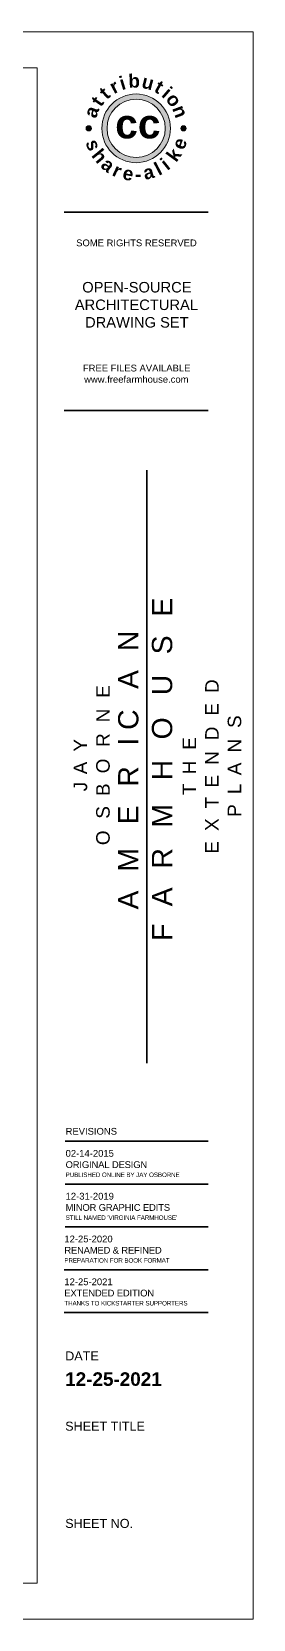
# Model space of a CAD drawing. Header units: inches. Extents: x -4969 to 16721, y 2489 to 24693.
# Drawn here: x 5933 to 6523, y 10335 to 14559 of the extents above; entities that cross this region are included whole.
import ezdxf

# ---------------------------------------------------------------- set-up
doc = ezdxf.new("R2010")
doc.units = ezdxf.units.IN
doc.header["$MEASUREMENT"] = 0
doc.layers.get('0').update_dxf_attribs({"lineweight": 5})
doc.layers.add('0-NPLT', color=1, linetype='Continuous', plot=False)
for name, color, linetype, lineweight in [('3', 3, 'Continuous', 30), ('A-TEXTx', 7, 'Continuous', 20), ('TB-11x17', 7, 'Continuous', 100)]:
    doc.layers.add(name, color=color, linetype=linetype, lineweight=lineweight)
doc.styles.get("Standard").update_dxf_attribs({"font": 'Arial.ttf'})

# ---------------------------------------------------------------- blocks, each defined once
blk = doc.blocks.new('BORDER 11X17')
at = {"layer": '0-NPLT', "lineweight": 9, "ltscale": 0.1}
blk.add_lwpolyline([(29864.74, -10461.77), (29048.74, -10461.77), (29048.74, -10989.77), (29864.74, -10989.77), (29864.74, -10461.77)], dxfattribs=at)
blk.add_lwpolyline([(29792.74, -10473.77), (29078.74, -10473.77), (29078.74, -10977.77), (29792.74, -10977.77)], close=True, dxfattribs=at)
blk = doc.blocks.new('creativecommonslogo')
at = {"ltscale": 0.25}
h = blk.add_hatch(color=256, dxfattribs=at)
edge = h.paths.add_edge_path()
edge.add_arc((3099, 12538.4), 45.7, 0, 360)
edge = h.paths.add_edge_path(flags=16)
edge.add_arc((3099, 12538.4), 38.8, 0, 360)
h = blk.add_hatch(color=256, dxfattribs=at)
edge = h.paths.add_edge_path()
edge.add_arc((3035.9, 12538.4), 3.53, 0, 360)
h = blk.add_hatch(color=256, dxfattribs=at)
edge = h.paths.add_edge_path()
edge.add_arc((3162.1, 12538.4), 3.53, 0, 360)
at = {"lineweight": 5}
for centre, radius in [((3099, 12538.4), 45.7), ((3099, 12538.4), 38.8), ((3035.9, 12538.4), 3.53), ((3162.1, 12538.4), 3.53)]:
    blk.add_circle(centre, radius, dxfattribs=at)
at = {"char_height": 18, "width": 1.969}
for s, insert, attachment_point, rotation in [('{\\fArial|b1|i0|c0|p34;i}', (3080.7, 12598.7), 5, 16.8861), ('{\\fArial|b1|i0|c0|p34;b}', (3096.3, 12601.4), 5, 2.3317), ('{\\fArial|b1|i0|c0|p34;t}', (3056.9, 12585.3), 5, 41.2757), ('{\\fArial|b1|i0|c0|p34;r}', (3069.6, 12594), 5, 28.0966), ('{\\fArial|b1|i0|c0|p34;u}', (3114.8, 12599.4), 5, 345.5693), ('{\\fArial|b1|i0|c0|p34;t}', (3129.6, 12593.5), 5, 330.8885), ('{\\fArial|b1|i0|c0|p34;i}', (3140.2, 12586.1), 5, 319.1356), ('{\\fArial|b1|i0|c0|p34;t}', (3047.3, 12574.4), 5, 55.6542), ('{\\fArial|b1|i0|c0|p34;o}', (3149.3, 12576.3), 5, 306.6253), ('{\\fArial|b1|i0|c0|p34;n}', (3157.8, 12561), 5, 290.5445), ('{\\fArial|b1|i0|c0|p34;a}', (3048, 12557.3), 8, 70.2775), ('{\\fArial|b1|i0|c0|p34;\\T0.75;e}', (3156.3, 12517.2), 5, 69.6877), ('{\\fArial|b1|i0|c0|p34;\\T0.75;s}', (3041.7, 12517.3), 5, 290.4229), ('{\\fArial|b1|i0|c0|p34;\\T0.75;h}', (3049.7, 12502.5), 5, 309.242), ('{\\fArial|b1|i0|c0|p34;\\T0.75;k}', (3148.5, 12502.4), 5, 53.9966), ('{\\fArial|b1|i0|c0|p34;\\T0.75;a}', (3060.7, 12490.5), 5, 321.3796), ('{\\fArial|b1|i0|c0|p34;\\T0.75;r}', (3073.3, 12482.7), 5, 334.9806), ('{\\fArial|b1|i0|c0|p34;\\T0.75;e}', (3087.4, 12478.4), 5, 349.2158), ('{\\fArial|b1|i0|c0|p34;\\T0.75;a}', (3114.4, 12479.7), 5, 14.7522), ('{\\fArial|b1|i0|c0|p34;\\T0.75;l}', (3127.7, 12484.3), 5, 27.6991), ('{\\fArial|b1|i0|c0|p34;\\T0.75;i}', (3137.2, 12490.5), 5, 38.6317), ('{\\fArial|b1|i0|c0|p34;\\T0.75;-}', (3101, 12477.3), 5, 1.9903)]:
    blk.add_mtext(s, dxfattribs=dict(at, insert=insert, attachment_point=attachment_point, rotation=rotation))
at = {"insert": (3071.1, 12563.8), "char_height": 38.812, "width": 6.001, "attachment_point": 1}
blk.add_mtext('{\\fArial|b1|i0|c0|p34;cc}', dxfattribs=at)

msp = doc.modelspace()

# ---------------------------------------------------------------- linework, layer by layer
at = {"layer": '3'}
for p, q in [((6018.6548613, 14078.612431), (6402.6548613, 14078.612431)), ((6018.6548613, 13550.612431), (6402.6548613, 13550.612431)), ((6239.4072861, 13391.7118718), (6239.4072861, 11814.2877158)), ((6021.9905884, 11606.2679529), (6402.6548613, 11606.2679529)), ((6021.9905884, 11492.2679529), (6402.6548613, 11492.2679529)), ((6021.9905884, 11378.2679529), (6402.6548613, 11378.2679529)), ((6018.6548613, 11264.5008975), (6402.6548613, 11264.5008975)), ((6018.6548613, 11150.5008975), (6402.6548613, 11150.5008975))]:
    msp.add_line(p, q, dxfattribs=at)

# ---------------------------------------------------------------- block references
at = {"ltscale": 0.1, "xscale": 8, "yscale": 8, "zscale": 8}
msp.add_blockref('BORDER 11X17', (-232395.2402991, 98252.6776261), dxfattribs=at)
at = {"layer": 'TB-11x17', "ltscale": 0.25, "xscale": 2, "yscale": 2, "zscale": 2}
msp.add_blockref('creativecommonslogo', (12.6547044, -10775.289154), dxfattribs=at)

# ---------------------------------------------------------------- texts
at = {"layer": 'A-TEXTx', "attachment_point": 1}
for s, insert, char_height, width in [('\\pi32.86496;SOME RIGHTS RESERVED', (6018.0327258, 14005.747378), 18, 384.62213549), ('\\pi48.38063;OPEN-SOURCE \\P\\pi28.61255;ARCHITECTURAL\\P\\pi55.90587;DRAWING SET', (6018.6548613, 13892.7130289), 28, 384), ('\\pi50.76673;FREE FILES AVAILABLE\\P\\pi54.11257;www.freefarmhouse.com', (6018.0327258, 13672.6105664), 18, 384.62213549), ('{REVISIONS}', (6022.7783937, 11641.8586669), 18, 4.986424404), ('02-14-2015\\P{\\T0.97;ORIGINAL DESIGN\\P\\H0.66667x;PUBLISHED ONLINE BY JAY OSBORNE}', (6022.7783937, 11583.138758), 18, 451.927605595), ("12-31-2019\\P{\\T0.97;MINOR GRAPHIC EDITS\\P\\H0.66667x;STILL NAMED 'VIRGINIA FARMHOUSE'}", (6022.7783937, 11469.138758), 18, 451.927605595), ('{12-25-2020\\P\\T0.97;RENAMED & REFINED\\P\\H0.666667x;PREPARATION FOR BOOK FORMAT}', (6019.4426667, 11355.3717025), 18, 451.927605595), ('12-25-2021\\P{\\T0.97;EXTENDED EDITION\\P\\H0.66667x;THANKS TO KICKSTARTER SUPPORTERS}', (6019.4426667, 11241.3717025), 18, 451.927605595), ('DATE', (6021.7052684, 11047.0907496), 24, 6.648565872), ('SHEET TITLE', (6021.7052684, 10860.2010842), 24, 417.087680938)]:
    msp.add_mtext(s, dxfattribs=dict(at, insert=insert, char_height=char_height, width=width))
at = {"layer": 'A-TEXTx', "attachment_point": 2, "rotation": 90}
for s, insert, char_height, width in [('{\\fArial|b0|i0|c0|p18;\\T2;AMERICAN FARMHOUSE}', (6162.6748607, 12621.2105826), 54, 0.712296113), ('{\\fArial|b0|i0|c0|p18;\\T1.8;JAY OSBORNE}', (6044.1853278, 12620.529034), 36, 0.949728151), ('{\\fArial|b0|i0|c0|p18;\\T1.8;THE EXTENDED PLANS}', (6334.4402295, 12617.9828189), 36, 0.949728151)]:
    msp.add_mtext(s, dxfattribs=dict(at, insert=insert, char_height=char_height, width=width))
at = {"layer": 'A-TEXTx', "ltscale": 0.5, "insert": (6021.633658, 10955.0273375), "char_height": 36, "width": 407.623433452, "attachment_point": 7}
msp.add_mtext('{\\fArial|b1|i0|c0|p34;12-25-2021}', dxfattribs=at)
at = {"layer": 'TB-11x17', "insert": (6021.7052684, 10601.5036704), "char_height": 24, "width": 417.087680938, "attachment_point": 1}
msp.add_mtext('{SHEET NO.}', dxfattribs=at)

doc.saveas('drawing.dxf')
